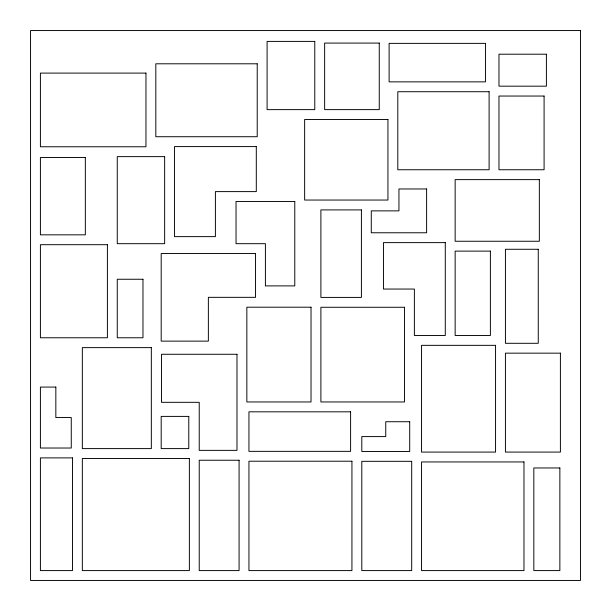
<?xml version="1.0" encoding="UTF-8"?>
<svg xmlns="http://www.w3.org/2000/svg" width="611" height="611" viewBox="0 0 611 611"><rect width="100%" height="100%" fill="white"/><g stroke="black" fill="none" stroke-linecap="round" stroke-linejoin="round"><path stroke-width="0.92" d="M580.45 30.55L30.55 30.55L30.55 580.45L580.45 580.45L580.45 30.55M314.78 41.403L267.091 41.403L267.091 109.629L314.78 109.629L314.78 41.403M379.255 43.083L324.64 43.083L324.64 109.629L379.255 109.629L379.255 43.083M485.455 43.373L389.115 43.373L389.115 81.859L485.455 81.859L485.455 43.373M546.402 54.203L498.973 54.203L498.973 86.174L546.402 86.174L546.402 54.203M257.223 63.796L155.82 63.796L155.82 136.727L257.223 136.727L257.223 63.796M145.96 73.099L40.41 73.099L40.41 146.77L145.96 146.77L145.96 73.099M489.106 91.719L397.807 91.719L397.807 169.751L489.106 169.751L489.106 91.719M544.088 96.042L498.973 96.042L498.973 169.751L544.088 169.751L544.088 96.042M387.939 119.496L304.645 119.496L304.645 200.041L387.939 200.041L387.939 119.496M256.299 146.587L174.509 146.587L174.509 236.625L215.4 236.625L215.4 191.61L256.299 191.61L256.299 146.587M164.649 156.63L117.266 156.63L117.266 243.682L164.649 243.682L164.649 156.63M85.341 157.531L40.41 157.531L40.41 234.838L85.341 234.838L85.341 157.531M539.345 179.619L455.149 179.619L455.149 241.253L539.345 241.253L539.345 179.619M426.615 188.967L398.945 188.967L398.945 210.871L371.274 210.871L371.274 232.768L426.615 232.768L426.615 188.967M294.777 201.47L236.037 201.47L236.037 243.682L265.411 243.682L265.411 285.895L294.777 285.895L294.777 201.47M361.406 209.909L320.89 209.909L320.89 297.412L361.406 297.412L361.406 209.909M445.289 242.628L383.456 242.628L383.456 289.049L414.373 289.049L414.373 335.477L445.289 335.477L445.289 242.628M107.399 244.698L40.41 244.698L40.41 337.768L107.399 337.768L107.399 244.698M538.26 249.28L505.427 249.28L505.427 343.298L538.26 343.298L538.26 249.28M490.389 251.113L455.149 251.113L455.149 335.477L490.389 335.477L490.389 251.113M255.543 253.542L161.189 253.542L161.189 341.129L208.366 341.129L208.366 297.336L255.543 297.336L255.543 253.542M142.974 279.25L117.266 279.25L117.266 337.768L142.974 337.768L142.974 279.25M311.03 307.203L246.844 307.203L246.844 401.962L311.03 401.962L311.03 307.203M404.513 307.272L320.89 307.272L320.89 401.962L404.513 401.962L404.513 307.272M495.559 345.337L421.552 345.337L421.552 452.079L495.559 452.079L495.559 345.337M151.329 347.628L82.34 347.628L82.34 448.604L151.329 448.604L151.329 347.628M560.402 353.158L505.427 353.158L505.427 452.079L560.402 452.079L560.402 353.158M236.984 354.273L161.48 354.273L161.48 402.321L199.232 402.321L199.232 450.368L236.984 450.368L236.984 354.273M55.838 387.076L40.41 387.076L40.41 448.023L71.266 448.023L71.266 417.55L55.838 417.55L55.838 387.076M350.599 411.822L248.944 411.822L248.944 451.353L350.599 451.353L350.599 411.822M188.784 416.397L161.189 416.397L161.189 448.604L188.784 448.604L188.784 416.397M409.706 421.72L385.755 421.72L385.755 436.59L361.804 436.59L361.804 451.46L409.706 451.46L409.706 421.72M72.472 457.891L40.41 457.891L40.41 570.59L72.472 570.59L72.472 457.891M189.372 458.464L82.34 458.464L82.34 570.59L189.372 570.59L189.372 458.464M239.077 460.236L199.232 460.236L199.232 570.59L239.077 570.59L239.077 460.236M351.936 461.213L248.944 461.213L248.944 570.59L351.936 570.59L351.936 461.213M411.692 461.32L361.804 461.32L361.804 570.59L411.692 570.59L411.692 461.32M523.971 461.947L421.552 461.947L421.552 570.59L523.971 570.59L523.971 461.947M559.859 467.965L533.831 467.965L533.831 570.59L559.859 570.59L559.859 467.965"/></g></svg>
